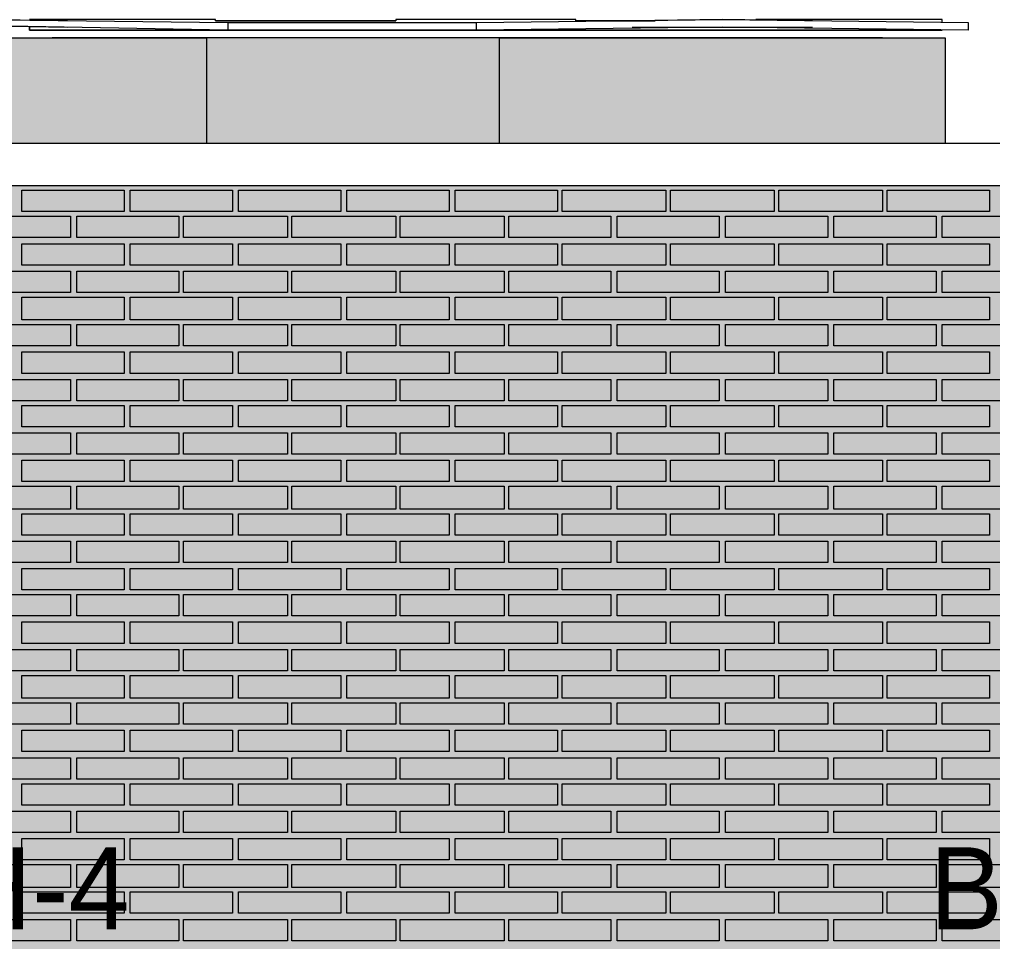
# Model space of a CAD drawing. Header units: millimetres. Extents: x -28928 to 100580, y -22867 to 36490.
# Drawn here: x 20934 to 23631, y 27993 to 30550 of the extents above; entities that cross this region are included whole.
import ezdxf

# ---------------------------------------------------------------- set-up
doc = ezdxf.new("R2010")
doc.units = ezdxf.units.MM
doc.layers.add('PDF _Геометрия', color=7, linetype='Continuous', true_color=0x8f8e8d)
doc.layers.add('PDF _Сплошная заливка', color=7, linetype='Continuous', true_color=0xffffff)
doc.layers.add('PDF _Текст', color=7, linetype='Continuous')

msp = doc.modelspace()

# ---------------------------------------------------------------- hatches: boundary and pattern name
at = {"layer": 'PDF _Сплошная заливка', "true_color": 0xdcd6cf, "transparency": 33554559}
msp.add_hatch(color=254, dxfattribs=at).paths.add_polyline_path([(19133.74774611586, 30089.12061882288), (19133.74774611586, 16343.3513880535), (52641.44005380855, 16343.3513880535), (52641.44005380855, 30089.12061882288)])

# ---------------------------------------------------------------- linework, layer by layer
at = {"layer": 'PDF _Геометрия', "color": 7, "lineweight": 9}
for points in [[(21067.20928457743, 30546.04369574596), (20804.90159226973, 30550.27446497674), (21511.4400538082, 30541.8129265152), (21511.4400538082, 30520.65908036135), (20804.90159226973, 30533.35138805366), (21067.20928457743, 30529.12061882289)], [(22476.0554384236, 30546.04369574596), (22696.0554384236, 30546.04369574596), (22476.0554384236, 30546.04369574596), (22476.0554384236, 30550.27446497674), (21976.82466919281, 30550.27446497674), (21976.82466919281, 30546.04369574596), (21477.59389996204, 30546.04369574596), (21477.59389996204, 30550.27446497674), (20961.44005380819, 30550.27446497674)], [(21477.59389996204, 30546.04369574596), (21976.82466919281, 30546.04369574596)], [(21511.4400538082, 30541.8129265152), (22201.05543842359, 30541.8129265152), (22882.20928457745, 30550.27446497674), (22632.59389996206, 30546.04369574596)], [(22632.59389996206, 30529.12061882289), (22882.20928457745, 30529.12061882289), (22201.05543842359, 30520.65908036135), (22201.05543842359, 30541.8129265152)], [(23131.82466919283, 30546.04369574596), (22882.20928457745, 30550.27446497674), (23563.36313073129, 30541.8129265152), (23563.36313073129, 30520.65908036135), (22882.20928457745, 30529.12061882289), (23131.82466919283, 30529.12061882289)], [(23491.44005380823, 30541.8129265152), (23491.44005380823, 30550.27446497674), (22975.28620765437, 30550.27446497674)], [(20804.90159226973, 30499.50523420751), (21346.4400538082, 30499.50523420751), (21452.20928457743, 30499.50523420751), (21452.20928457743, 30207.58215728443)], [(23326.44005380822, 30499.50523420751), (21024.90159226973, 30499.50523420751)], [(22264.51697688513, 30207.58215728443), (22264.51697688513, 30499.50523420751), (23398.36313073129, 30499.50523420751), (23499.90159226975, 30499.50523420751), (23499.90159226975, 30207.58215728443)], [(82320.28620765505, 30089.12061882288), (82320.28620765505, 30207.58215728443), (82320.28620765505, 30089.12061882288), (-21934.32917696152, 30089.12061882288), (-21934.32917696152, 30207.58215728443), (82320.28620765505, 30207.58215728443)]]:
    msp.add_lwpolyline(points, dxfattribs=at)
msp.add_lwpolyline([(20961.44005380819, 30520.65908036135), (23491.44005380823, 30520.65908036135), (20961.44005380819, 30520.65908036135), (20961.44005380819, 30529.12061882289)], close=True, dxfattribs=at)
at = {"layer": 'PDF _Геометрия', "lineweight": 9}
for points in [[(21223.74774611589, 30076.42831113057), (21223.74774611589, 30017.19754189982), (20940.28620765435, 30017.19754189982), (20940.28620765435, 30076.42831113057)], [(21524.13236150051, 30076.42831113057), (21524.13236150051, 30017.19754189982), (21240.67082303896, 30017.19754189982), (21240.67082303896, 30076.42831113057)], [(21824.51697688512, 30076.42831113057), (21824.51697688512, 30017.19754189982), (21541.05543842358, 30017.19754189982), (21541.05543842358, 30076.42831113057)], [(22124.90159226975, 30076.42831113057), (22124.90159226975, 30017.19754189982), (21841.44005380821, 30017.19754189982), (21841.44005380821, 30076.42831113057)], [(22425.28620765437, 30076.42831113057), (22425.28620765437, 30017.19754189982), (22141.82466919282, 30017.19754189982), (22141.82466919282, 30076.42831113057)], [(22725.67082303897, 30076.42831113057), (22725.67082303897, 30017.19754189982), (22437.97851534668, 30017.19754189982), (22437.97851534668, 30076.42831113057)], [(23026.0554384236, 30076.42831113057), (23026.0554384236, 30017.19754189982), (22738.36313073129, 30017.19754189982), (22738.36313073129, 30076.42831113057)], [(23326.44005380822, 30076.42831113057), (23326.44005380822, 30017.19754189982), (23038.74774611591, 30017.19754189982), (23038.74774611591, 30076.42831113057)], [(23622.59389996207, 30076.42831113057), (23622.59389996207, 30017.19754189982), (23339.13236150053, 30017.19754189982), (23339.13236150053, 30076.42831113057)], [(21075.67082303896, 29945.27446497673), (20931.8246691928, 29945.27446497673), (20792.20928457742, 29945.27446497673), (20792.20928457742, 30004.50523420751), (20931.8246691928, 30004.50523420751), (21075.67082303896, 30004.50523420751)], [(21376.05543842358, 29945.27446497673), (21232.20928457744, 29945.27446497673), (21092.59389996204, 29945.27446497673), (21092.59389996204, 30004.50523420751), (21232.20928457744, 30004.50523420751), (21376.05543842358, 30004.50523420751)], [(21676.44005380821, 29945.27446497673), (21532.59389996204, 29945.27446497673), (21388.74774611589, 29945.27446497673), (21388.74774611589, 30004.50523420751), (21532.59389996204, 30004.50523420751), (21676.44005380821, 30004.50523420751)], [(21976.82466919281, 29945.27446497673), (21832.97851534666, 29945.27446497673), (21689.13236150051, 29945.27446497673), (21689.13236150051, 30004.50523420751), (21832.97851534666, 30004.50523420751), (21976.82466919281, 30004.50523420751)], [(22277.20928457744, 29945.27446497673), (22133.36313073129, 29945.27446497673), (21989.51697688512, 29945.27446497673), (21989.51697688512, 30004.50523420751), (22133.36313073129, 30004.50523420751), (22277.20928457744, 30004.50523420751)], [(22573.36313073128, 29945.27446497673), (22433.7477461159, 29945.27446497673), (22289.90159226975, 29945.27446497673), (22289.90159226975, 30004.50523420751), (22433.7477461159, 30004.50523420751), (22573.36313073128, 30004.50523420751)], [(22873.7477461159, 29945.27446497673), (22734.13236150052, 29945.27446497673), (22590.28620765437, 29945.27446497673), (22590.28620765437, 30004.50523420751), (22734.13236150052, 30004.50523420751), (22873.7477461159, 30004.50523420751)], [(23174.13236150053, 29945.27446497673), (23030.28620765436, 29945.27446497673), (22890.67082303897, 29945.27446497673), (22890.67082303897, 30004.50523420751), (23030.28620765436, 30004.50523420751), (23174.13236150053, 30004.50523420751)], [(23474.51697688514, 29945.27446497673), (23330.67082303899, 29945.27446497673), (23191.05543842361, 29945.27446497673), (23191.05543842361, 30004.50523420751), (23330.67082303899, 30004.50523420751), (23474.51697688514, 30004.50523420751)], [(23774.90159226976, 29945.27446497673), (23631.05543842361, 29945.27446497673), (23491.44005380823, 29945.27446497673), (23491.44005380823, 30004.50523420751), (23631.05543842361, 30004.50523420751), (23774.90159226976, 30004.50523420751)], [(21223.74774611589, 29928.35138805366), (21223.74774611589, 29869.12061882289), (20940.28620765435, 29869.12061882289), (20940.28620765435, 29928.35138805366)], [(21524.13236150051, 29928.35138805366), (21524.13236150051, 29869.12061882289), (21240.67082303896, 29869.12061882289), (21240.67082303896, 29928.35138805366)], [(21824.51697688512, 29928.35138805366), (21824.51697688512, 29869.12061882289), (21541.05543842358, 29869.12061882289), (21541.05543842358, 29928.35138805366)], [(22124.90159226975, 29928.35138805366), (22124.90159226975, 29869.12061882289), (21841.44005380821, 29869.12061882289), (21841.44005380821, 29928.35138805366)], [(22425.28620765437, 29928.35138805366), (22425.28620765437, 29869.12061882289), (22141.82466919282, 29869.12061882289), (22141.82466919282, 29928.35138805366)], [(22725.67082303897, 29928.35138805366), (22725.67082303897, 29869.12061882289), (22437.97851534668, 29869.12061882289), (22437.97851534668, 29928.35138805366)], [(23026.0554384236, 29928.35138805366), (23026.0554384236, 29869.12061882289), (22738.36313073129, 29869.12061882289), (22738.36313073129, 29928.35138805366)], [(23326.44005380822, 29928.35138805366), (23326.44005380822, 29869.12061882289), (23038.74774611591, 29869.12061882289), (23038.74774611591, 29928.35138805366)], [(23622.59389996207, 29928.35138805366), (23622.59389996207, 29869.12061882289), (23339.13236150053, 29869.12061882289), (23339.13236150053, 29928.35138805366)], [(21075.67082303896, 29792.96677266903), (20931.8246691928, 29792.96677266903), (20792.20928457742, 29792.96677266903), (20792.20928457742, 29852.19754189982), (20931.8246691928, 29852.19754189982), (21075.67082303896, 29852.19754189982)], [(21376.05543842358, 29792.96677266903), (21232.20928457744, 29792.96677266903), (21092.59389996204, 29792.96677266903), (21092.59389996204, 29852.19754189982), (21232.20928457744, 29852.19754189982), (21376.05543842358, 29852.19754189982)], [(21676.44005380821, 29792.96677266903), (21532.59389996204, 29792.96677266903), (21388.74774611589, 29792.96677266903), (21388.74774611589, 29852.19754189982), (21532.59389996204, 29852.19754189982), (21676.44005380821, 29852.19754189982)], [(21976.82466919281, 29792.96677266903), (21832.97851534666, 29792.96677266903), (21689.13236150051, 29792.96677266903), (21689.13236150051, 29852.19754189982), (21832.97851534666, 29852.19754189982), (21976.82466919281, 29852.19754189982)], [(22277.20928457744, 29792.96677266903), (22133.36313073129, 29792.96677266903), (21989.51697688512, 29792.96677266903), (21989.51697688512, 29852.19754189982), (22133.36313073129, 29852.19754189982), (22277.20928457744, 29852.19754189982)], [(22573.36313073128, 29792.96677266903), (22433.7477461159, 29792.96677266903), (22289.90159226975, 29792.96677266903), (22289.90159226975, 29852.19754189982), (22433.7477461159, 29852.19754189982), (22573.36313073128, 29852.19754189982)], [(22873.7477461159, 29792.96677266903), (22734.13236150052, 29792.96677266903), (22590.28620765437, 29792.96677266903), (22590.28620765437, 29852.19754189982), (22734.13236150052, 29852.19754189982), (22873.7477461159, 29852.19754189982)], [(23174.13236150053, 29792.96677266903), (23030.28620765436, 29792.96677266903), (22890.67082303897, 29792.96677266903), (22890.67082303897, 29852.19754189982), (23030.28620765436, 29852.19754189982), (23174.13236150053, 29852.19754189982)], [(23474.51697688514, 29792.96677266903), (23330.67082303899, 29792.96677266903), (23191.05543842361, 29792.96677266903), (23191.05543842361, 29852.19754189982), (23330.67082303899, 29852.19754189982), (23474.51697688514, 29852.19754189982)], [(23774.90159226976, 29792.96677266903), (23631.05543842361, 29792.96677266903), (23491.44005380823, 29792.96677266903), (23491.44005380823, 29852.19754189982), (23631.05543842361, 29852.19754189982), (23774.90159226976, 29852.19754189982)], [(21223.74774611589, 29780.27446497673), (21223.74774611589, 29716.81292651519), (20940.28620765435, 29716.81292651519), (20940.28620765435, 29780.27446497673)], [(21524.13236150051, 29780.27446497673), (21524.13236150051, 29716.81292651519), (21240.67082303896, 29716.81292651519), (21240.67082303896, 29780.27446497673)], [(21824.51697688512, 29780.27446497673), (21824.51697688512, 29716.81292651519), (21541.05543842358, 29716.81292651519), (21541.05543842358, 29780.27446497673)], [(22124.90159226975, 29780.27446497673), (22124.90159226975, 29716.81292651519), (21841.44005380821, 29716.81292651519), (21841.44005380821, 29780.27446497673)], [(22425.28620765437, 29780.27446497673), (22425.28620765437, 29716.81292651519), (22141.82466919282, 29716.81292651519), (22141.82466919282, 29780.27446497673)], [(22725.67082303897, 29780.27446497673), (22725.67082303897, 29716.81292651519), (22437.97851534668, 29716.81292651519), (22437.97851534668, 29780.27446497673)], [(23026.0554384236, 29780.27446497673), (23026.0554384236, 29716.81292651519), (22738.36313073129, 29716.81292651519), (22738.36313073129, 29780.27446497673)], [(23326.44005380822, 29780.27446497673), (23326.44005380822, 29716.81292651519), (23038.74774611591, 29716.81292651519), (23038.74774611591, 29780.27446497673)], [(23622.59389996207, 29780.27446497673), (23622.59389996207, 29716.81292651519), (23339.13236150053, 29716.81292651519), (23339.13236150053, 29780.27446497673)], [(21075.67082303896, 29644.88984959211), (20931.8246691928, 29644.88984959211), (20792.20928457742, 29644.88984959211), (20792.20928457742, 29704.12061882289), (20931.8246691928, 29704.12061882289), (21075.67082303896, 29704.12061882289)], [(21376.05543842358, 29644.88984959211), (21232.20928457744, 29644.88984959211), (21092.59389996204, 29644.88984959211), (21092.59389996204, 29704.12061882289), (21232.20928457744, 29704.12061882289), (21376.05543842358, 29704.12061882289)], [(21676.44005380821, 29644.88984959211), (21532.59389996204, 29644.88984959211), (21388.74774611589, 29644.88984959211), (21388.74774611589, 29704.12061882289), (21532.59389996204, 29704.12061882289), (21676.44005380821, 29704.12061882289)], [(21976.82466919281, 29644.88984959211), (21832.97851534666, 29644.88984959211), (21689.13236150051, 29644.88984959211), (21689.13236150051, 29704.12061882289), (21832.97851534666, 29704.12061882289), (21976.82466919281, 29704.12061882289)], [(22277.20928457744, 29644.88984959211), (22133.36313073129, 29644.88984959211), (21989.51697688512, 29644.88984959211), (21989.51697688512, 29704.12061882289), (22133.36313073129, 29704.12061882289), (22277.20928457744, 29704.12061882289)], [(22573.36313073128, 29644.88984959211), (22433.7477461159, 29644.88984959211), (22289.90159226975, 29644.88984959211), (22289.90159226975, 29704.12061882289), (22433.7477461159, 29704.12061882289), (22573.36313073128, 29704.12061882289)], [(22873.7477461159, 29644.88984959211), (22734.13236150052, 29644.88984959211), (22590.28620765437, 29644.88984959211), (22590.28620765437, 29704.12061882289), (22734.13236150052, 29704.12061882289), (22873.7477461159, 29704.12061882289)], [(23174.13236150053, 29644.88984959211), (23030.28620765436, 29644.88984959211), (22890.67082303897, 29644.88984959211), (22890.67082303897, 29704.12061882289), (23030.28620765436, 29704.12061882289), (23174.13236150053, 29704.12061882289)], [(23474.51697688514, 29644.88984959211), (23330.67082303899, 29644.88984959211), (23191.05543842361, 29644.88984959211), (23191.05543842361, 29704.12061882289), (23330.67082303899, 29704.12061882289), (23474.51697688514, 29704.12061882289)], [(23774.90159226976, 29644.88984959211), (23631.05543842361, 29644.88984959211), (23491.44005380823, 29644.88984959211), (23491.44005380823, 29704.12061882289), (23631.05543842361, 29704.12061882289), (23774.90159226976, 29704.12061882289)], [(21223.74774611589, 29627.96677266903), (21223.74774611589, 29568.73600343826), (20940.28620765435, 29568.73600343826), (20940.28620765435, 29627.96677266903)], [(21524.13236150051, 29627.96677266903), (21524.13236150051, 29568.73600343826), (21240.67082303896, 29568.73600343826), (21240.67082303896, 29627.96677266903)], [(21824.51697688512, 29627.96677266903), (21824.51697688512, 29568.73600343826), (21541.05543842358, 29568.73600343826), (21541.05543842358, 29627.96677266903)], [(22124.90159226975, 29627.96677266903), (22124.90159226975, 29568.73600343826), (21841.44005380821, 29568.73600343826), (21841.44005380821, 29627.96677266903)], [(22425.28620765437, 29627.96677266903), (22425.28620765437, 29568.73600343826), (22141.82466919282, 29568.73600343826), (22141.82466919282, 29627.96677266903)], [(22725.67082303897, 29627.96677266903), (22725.67082303897, 29568.73600343826), (22437.97851534668, 29568.73600343826), (22437.97851534668, 29627.96677266903)], [(23026.0554384236, 29627.96677266903), (23026.0554384236, 29568.73600343826), (22738.36313073129, 29568.73600343826), (22738.36313073129, 29627.96677266903)], [(23326.44005380822, 29627.96677266903), (23326.44005380822, 29568.73600343826), (23038.74774611591, 29568.73600343826), (23038.74774611591, 29627.96677266903)], [(23622.59389996207, 29627.96677266903), (23622.59389996207, 29568.73600343826), (23339.13236150053, 29568.73600343826), (23339.13236150053, 29627.96677266903)], [(21075.67082303896, 29492.58215728441), (20931.8246691928, 29492.58215728441), (20792.20928457742, 29492.58215728441), (20792.20928457742, 29551.81292651519), (20931.8246691928, 29551.81292651519), (21075.67082303896, 29551.81292651519)], [(21376.05543842358, 29492.58215728441), (21232.20928457744, 29492.58215728441), (21092.59389996204, 29492.58215728441), (21092.59389996204, 29551.81292651519), (21232.20928457744, 29551.81292651519), (21376.05543842358, 29551.81292651519)], [(21676.44005380821, 29492.58215728441), (21532.59389996204, 29492.58215728441), (21388.74774611589, 29492.58215728441), (21388.74774611589, 29551.81292651519), (21532.59389996204, 29551.81292651519), (21676.44005380821, 29551.81292651519)], [(21976.82466919281, 29492.58215728441), (21832.97851534666, 29492.58215728441), (21689.13236150051, 29492.58215728441), (21689.13236150051, 29551.81292651519), (21832.97851534666, 29551.81292651519), (21976.82466919281, 29551.81292651519)], [(22277.20928457744, 29492.58215728441), (22133.36313073129, 29492.58215728441), (21989.51697688512, 29492.58215728441), (21989.51697688512, 29551.81292651519), (22133.36313073129, 29551.81292651519), (22277.20928457744, 29551.81292651519)], [(22573.36313073128, 29492.58215728441), (22433.7477461159, 29492.58215728441), (22289.90159226975, 29492.58215728441), (22289.90159226975, 29551.81292651519), (22433.7477461159, 29551.81292651519), (22573.36313073128, 29551.81292651519)], [(22873.7477461159, 29492.58215728441), (22734.13236150052, 29492.58215728441), (22590.28620765437, 29492.58215728441), (22590.28620765437, 29551.81292651519), (22734.13236150052, 29551.81292651519), (22873.7477461159, 29551.81292651519)], [(23174.13236150053, 29492.58215728441), (23030.28620765436, 29492.58215728441), (22890.67082303897, 29492.58215728441), (22890.67082303897, 29551.81292651519), (23030.28620765436, 29551.81292651519), (23174.13236150053, 29551.81292651519)], [(23474.51697688514, 29492.58215728441), (23330.67082303899, 29492.58215728441), (23191.05543842361, 29492.58215728441), (23191.05543842361, 29551.81292651519), (23330.67082303899, 29551.81292651519), (23474.51697688514, 29551.81292651519)], [(23774.90159226976, 29492.58215728441), (23631.05543842361, 29492.58215728441), (23491.44005380823, 29492.58215728441), (23491.44005380823, 29551.81292651519), (23631.05543842361, 29551.81292651519), (23774.90159226976, 29551.81292651519)], [(21223.74774611589, 29479.88984959211), (21223.74774611589, 29420.65908036135), (20940.28620765435, 29420.65908036135), (20940.28620765435, 29479.88984959211)], [(21524.13236150051, 29479.88984959211), (21524.13236150051, 29420.65908036135), (21240.67082303896, 29420.65908036135), (21240.67082303896, 29479.88984959211)], [(21824.51697688512, 29479.88984959211), (21824.51697688512, 29420.65908036135), (21541.05543842358, 29420.65908036135), (21541.05543842358, 29479.88984959211)], [(22124.90159226975, 29479.88984959211), (22124.90159226975, 29420.65908036135), (21841.44005380821, 29420.65908036135), (21841.44005380821, 29479.88984959211)], [(22425.28620765437, 29479.88984959211), (22425.28620765437, 29420.65908036135), (22141.82466919282, 29420.65908036135), (22141.82466919282, 29479.88984959211)], [(22725.67082303897, 29479.88984959211), (22725.67082303897, 29420.65908036135), (22437.97851534668, 29420.65908036135), (22437.97851534668, 29479.88984959211)], [(23026.0554384236, 29479.88984959211), (23026.0554384236, 29420.65908036135), (22738.36313073129, 29420.65908036135), (22738.36313073129, 29479.88984959211)], [(23326.44005380822, 29479.88984959211), (23326.44005380822, 29420.65908036135), (23038.74774611591, 29420.65908036135), (23038.74774611591, 29479.88984959211)], [(23622.59389996207, 29479.88984959211), (23622.59389996207, 29420.65908036135), (23339.13236150053, 29420.65908036135), (23339.13236150053, 29479.88984959211)], [(21075.67082303896, 29344.5052342075), (20931.8246691928, 29344.5052342075), (20792.20928457742, 29344.5052342075), (20792.20928457742, 29403.73600343826), (20931.8246691928, 29403.73600343826), (21075.67082303896, 29403.73600343826)], [(21376.05543842358, 29344.5052342075), (21232.20928457744, 29344.5052342075), (21092.59389996204, 29344.5052342075), (21092.59389996204, 29403.73600343826), (21232.20928457744, 29403.73600343826), (21376.05543842358, 29403.73600343826)], [(21676.44005380821, 29344.5052342075), (21532.59389996204, 29344.5052342075), (21388.74774611589, 29344.5052342075), (21388.74774611589, 29403.73600343826), (21532.59389996204, 29403.73600343826), (21676.44005380821, 29403.73600343826)], [(21976.82466919281, 29344.5052342075), (21832.97851534666, 29344.5052342075), (21689.13236150051, 29344.5052342075), (21689.13236150051, 29403.73600343826), (21832.97851534666, 29403.73600343826), (21976.82466919281, 29403.73600343826)], [(22277.20928457744, 29344.5052342075), (22133.36313073129, 29344.5052342075), (21989.51697688512, 29344.5052342075), (21989.51697688512, 29403.73600343826), (22133.36313073129, 29403.73600343826), (22277.20928457744, 29403.73600343826)], [(22573.36313073128, 29344.5052342075), (22433.7477461159, 29344.5052342075), (22289.90159226975, 29344.5052342075), (22289.90159226975, 29403.73600343826), (22433.7477461159, 29403.73600343826), (22573.36313073128, 29403.73600343826)], [(22873.7477461159, 29344.5052342075), (22734.13236150052, 29344.5052342075), (22590.28620765437, 29344.5052342075), (22590.28620765437, 29403.73600343826), (22734.13236150052, 29403.73600343826), (22873.7477461159, 29403.73600343826)], [(23174.13236150053, 29344.5052342075), (23030.28620765436, 29344.5052342075), (22890.67082303897, 29344.5052342075), (22890.67082303897, 29403.73600343826), (23030.28620765436, 29403.73600343826), (23174.13236150053, 29403.73600343826)], [(23474.51697688514, 29344.5052342075), (23330.67082303899, 29344.5052342075), (23191.05543842361, 29344.5052342075), (23191.05543842361, 29403.73600343826), (23330.67082303899, 29403.73600343826), (23474.51697688514, 29403.73600343826)], [(23774.90159226976, 29344.5052342075), (23631.05543842361, 29344.5052342075), (23491.44005380823, 29344.5052342075), (23491.44005380823, 29403.73600343826), (23631.05543842361, 29403.73600343826), (23774.90159226976, 29403.73600343826)], [(21223.74774611589, 29327.58215728441), (21223.74774611589, 29268.35138805365), (20940.28620765435, 29268.35138805365), (20940.28620765435, 29327.58215728441)], [(21524.13236150051, 29327.58215728441), (21524.13236150051, 29268.35138805365), (21240.67082303896, 29268.35138805365), (21240.67082303896, 29327.58215728441)], [(21824.51697688512, 29327.58215728441), (21824.51697688512, 29268.35138805365), (21541.05543842358, 29268.35138805365), (21541.05543842358, 29327.58215728441)], [(22124.90159226975, 29327.58215728441), (22124.90159226975, 29268.35138805365), (21841.44005380821, 29268.35138805365), (21841.44005380821, 29327.58215728441)], [(22425.28620765437, 29327.58215728441), (22425.28620765437, 29268.35138805365), (22141.82466919282, 29268.35138805365), (22141.82466919282, 29327.58215728441)], [(22725.67082303897, 29327.58215728441), (22725.67082303897, 29268.35138805365), (22437.97851534668, 29268.35138805365), (22437.97851534668, 29327.58215728441)], [(23026.0554384236, 29327.58215728441), (23026.0554384236, 29268.35138805365), (22738.36313073129, 29268.35138805365), (22738.36313073129, 29327.58215728441)], [(23326.44005380822, 29327.58215728441), (23326.44005380822, 29268.35138805365), (23038.74774611591, 29268.35138805365), (23038.74774611591, 29327.58215728441)], [(23622.59389996207, 29327.58215728441), (23622.59389996207, 29268.35138805365), (23339.13236150053, 29268.35138805365), (23339.13236150053, 29327.58215728441)], [(21075.67082303896, 29192.19754189981), (20931.8246691928, 29192.19754189981), (20792.20928457742, 29192.19754189981), (20792.20928457742, 29255.65908036135), (20931.8246691928, 29255.65908036135), (21075.67082303896, 29255.65908036135)], [(21376.05543842358, 29192.19754189981), (21232.20928457744, 29192.19754189981), (21092.59389996204, 29192.19754189981), (21092.59389996204, 29255.65908036135), (21232.20928457744, 29255.65908036135), (21376.05543842358, 29255.65908036135)], [(21676.44005380821, 29192.19754189981), (21532.59389996204, 29192.19754189981), (21388.74774611589, 29192.19754189981), (21388.74774611589, 29255.65908036135), (21532.59389996204, 29255.65908036135), (21676.44005380821, 29255.65908036135)], [(21976.82466919281, 29192.19754189981), (21832.97851534666, 29192.19754189981), (21689.13236150051, 29192.19754189981), (21689.13236150051, 29255.65908036135), (21832.97851534666, 29255.65908036135), (21976.82466919281, 29255.65908036135)], [(22277.20928457744, 29192.19754189981), (22133.36313073129, 29192.19754189981), (21989.51697688512, 29192.19754189981), (21989.51697688512, 29255.65908036135), (22133.36313073129, 29255.65908036135), (22277.20928457744, 29255.65908036135)], [(22573.36313073128, 29192.19754189981), (22433.7477461159, 29192.19754189981), (22289.90159226975, 29192.19754189981), (22289.90159226975, 29255.65908036135), (22433.7477461159, 29255.65908036135), (22573.36313073128, 29255.65908036135)], [(22873.7477461159, 29192.19754189981), (22734.13236150052, 29192.19754189981), (22590.28620765437, 29192.19754189981), (22590.28620765437, 29255.65908036135), (22734.13236150052, 29255.65908036135), (22873.7477461159, 29255.65908036135)], [(23174.13236150053, 29192.19754189981), (23030.28620765436, 29192.19754189981), (22890.67082303897, 29192.19754189981), (22890.67082303897, 29255.65908036135), (23030.28620765436, 29255.65908036135), (23174.13236150053, 29255.65908036135)], [(23474.51697688514, 29192.19754189981), (23330.67082303899, 29192.19754189981), (23191.05543842361, 29192.19754189981), (23191.05543842361, 29255.65908036135), (23330.67082303899, 29255.65908036135), (23474.51697688514, 29255.65908036135)], [(23774.90159226976, 29192.19754189981), (23631.05543842361, 29192.19754189981), (23491.44005380823, 29192.19754189981), (23491.44005380823, 29255.65908036135), (23631.05543842361, 29255.65908036135), (23774.90159226976, 29255.65908036135)], [(21223.74774611589, 29179.5052342075), (21223.74774611589, 29120.27446497672), (20940.28620765435, 29120.27446497672), (20940.28620765435, 29179.5052342075)], [(21524.13236150051, 29179.5052342075), (21524.13236150051, 29120.27446497672), (21240.67082303896, 29120.27446497672), (21240.67082303896, 29179.5052342075)], [(21824.51697688512, 29179.5052342075), (21824.51697688512, 29120.27446497672), (21541.05543842358, 29120.27446497672), (21541.05543842358, 29179.5052342075)], [(22124.90159226975, 29179.5052342075), (22124.90159226975, 29120.27446497672), (21841.44005380821, 29120.27446497672), (21841.44005380821, 29179.5052342075)], [(22425.28620765437, 29179.5052342075), (22425.28620765437, 29120.27446497672), (22141.82466919282, 29120.27446497672), (22141.82466919282, 29179.5052342075)], [(22725.67082303897, 29179.5052342075), (22725.67082303897, 29120.27446497672), (22437.97851534668, 29120.27446497672), (22437.97851534668, 29179.5052342075)], [(23026.0554384236, 29179.5052342075), (23026.0554384236, 29120.27446497672), (22738.36313073129, 29120.27446497672), (22738.36313073129, 29179.5052342075)], [(23326.44005380822, 29179.5052342075), (23326.44005380822, 29120.27446497672), (23038.74774611591, 29120.27446497672), (23038.74774611591, 29179.5052342075)], [(23622.59389996207, 29179.5052342075), (23622.59389996207, 29120.27446497672), (23339.13236150053, 29120.27446497672), (23339.13236150053, 29179.5052342075)], [(21075.67082303896, 29044.12061882288), (20931.8246691928, 29044.12061882288), (20792.20928457742, 29044.12061882288), (20792.20928457742, 29103.35138805365), (20931.8246691928, 29103.35138805365), (21075.67082303896, 29103.35138805365)], [(21376.05543842358, 29044.12061882288), (21232.20928457744, 29044.12061882288), (21092.59389996204, 29044.12061882288), (21092.59389996204, 29103.35138805365), (21232.20928457744, 29103.35138805365), (21376.05543842358, 29103.35138805365)], [(21676.44005380821, 29044.12061882288), (21532.59389996204, 29044.12061882288), (21388.74774611589, 29044.12061882288), (21388.74774611589, 29103.35138805365), (21532.59389996204, 29103.35138805365), (21676.44005380821, 29103.35138805365)], [(21976.82466919281, 29044.12061882288), (21832.97851534666, 29044.12061882288), (21689.13236150051, 29044.12061882288), (21689.13236150051, 29103.35138805365), (21832.97851534666, 29103.35138805365), (21976.82466919281, 29103.35138805365)], [(22277.20928457744, 29044.12061882288), (22133.36313073129, 29044.12061882288), (21989.51697688512, 29044.12061882288), (21989.51697688512, 29103.35138805365), (22133.36313073129, 29103.35138805365), (22277.20928457744, 29103.35138805365)], [(22573.36313073128, 29044.12061882288), (22433.7477461159, 29044.12061882288), (22289.90159226975, 29044.12061882288), (22289.90159226975, 29103.35138805365), (22433.7477461159, 29103.35138805365), (22573.36313073128, 29103.35138805365)], [(22873.7477461159, 29044.12061882288), (22734.13236150052, 29044.12061882288), (22590.28620765437, 29044.12061882288), (22590.28620765437, 29103.35138805365), (22734.13236150052, 29103.35138805365), (22873.7477461159, 29103.35138805365)], [(23174.13236150053, 29044.12061882288), (23030.28620765436, 29044.12061882288), (22890.67082303897, 29044.12061882288), (22890.67082303897, 29103.35138805365), (23030.28620765436, 29103.35138805365), (23174.13236150053, 29103.35138805365)], [(23474.51697688514, 29044.12061882288), (23330.67082303899, 29044.12061882288), (23191.05543842361, 29044.12061882288), (23191.05543842361, 29103.35138805365), (23330.67082303899, 29103.35138805365), (23474.51697688514, 29103.35138805365)], [(23774.90159226976, 29044.12061882288), (23631.05543842361, 29044.12061882288), (23491.44005380823, 29044.12061882288), (23491.44005380823, 29103.35138805365), (23631.05543842361, 29103.35138805365), (23774.90159226976, 29103.35138805365)], [(21223.74774611589, 29027.19754189981), (21223.74774611589, 28967.96677266903), (20940.28620765435, 28967.96677266903), (20940.28620765435, 29027.19754189981)], [(21524.13236150051, 29027.19754189981), (21524.13236150051, 28967.96677266903), (21240.67082303896, 28967.96677266903), (21240.67082303896, 29027.19754189981)], [(21824.51697688512, 29027.19754189981), (21824.51697688512, 28967.96677266903), (21541.05543842358, 28967.96677266903), (21541.05543842358, 29027.19754189981)], [(22124.90159226975, 29027.19754189981), (22124.90159226975, 28967.96677266903), (21841.44005380821, 28967.96677266903), (21841.44005380821, 29027.19754189981)], [(22425.28620765437, 29027.19754189981), (22425.28620765437, 28967.96677266903), (22141.82466919282, 28967.96677266903), (22141.82466919282, 29027.19754189981)], [(22725.67082303897, 29027.19754189981), (22725.67082303897, 28967.96677266903), (22437.97851534668, 28967.96677266903), (22437.97851534668, 29027.19754189981)], [(23026.0554384236, 29027.19754189981), (23026.0554384236, 28967.96677266903), (22738.36313073129, 28967.96677266903), (22738.36313073129, 29027.19754189981)], [(23326.44005380822, 29027.19754189981), (23326.44005380822, 28967.96677266903), (23038.74774611591, 28967.96677266903), (23038.74774611591, 29027.19754189981)], [(23622.59389996207, 29027.19754189981), (23622.59389996207, 28967.96677266903), (23339.13236150053, 28967.96677266903), (23339.13236150053, 29027.19754189981)], [(21075.67082303896, 28896.04369574594), (20931.8246691928, 28896.04369574594), (20792.20928457742, 28896.04369574594), (20792.20928457742, 28955.27446497672), (20931.8246691928, 28955.27446497672), (21075.67082303896, 28955.27446497672)], [(21376.05543842358, 28896.04369574594), (21232.20928457744, 28896.04369574594), (21092.59389996204, 28896.04369574594), (21092.59389996204, 28955.27446497672), (21232.20928457744, 28955.27446497672), (21376.05543842358, 28955.27446497672)], [(21676.44005380821, 28896.04369574594), (21532.59389996204, 28896.04369574594), (21388.74774611589, 28896.04369574594), (21388.74774611589, 28955.27446497672), (21532.59389996204, 28955.27446497672), (21676.44005380821, 28955.27446497672)], [(21976.82466919281, 28896.04369574594), (21832.97851534666, 28896.04369574594), (21689.13236150051, 28896.04369574594), (21689.13236150051, 28955.27446497672), (21832.97851534666, 28955.27446497672), (21976.82466919281, 28955.27446497672)], [(22277.20928457744, 28896.04369574594), (22133.36313073129, 28896.04369574594), (21989.51697688512, 28896.04369574594), (21989.51697688512, 28955.27446497672), (22133.36313073129, 28955.27446497672), (22277.20928457744, 28955.27446497672)], [(22573.36313073128, 28896.04369574594), (22433.7477461159, 28896.04369574594), (22289.90159226975, 28896.04369574594), (22289.90159226975, 28955.27446497672), (22433.7477461159, 28955.27446497672), (22573.36313073128, 28955.27446497672)], [(22873.7477461159, 28896.04369574594), (22734.13236150052, 28896.04369574594), (22590.28620765437, 28896.04369574594), (22590.28620765437, 28955.27446497672), (22734.13236150052, 28955.27446497672), (22873.7477461159, 28955.27446497672)], [(23174.13236150053, 28896.04369574594), (23030.28620765436, 28896.04369574594), (22890.67082303897, 28896.04369574594), (22890.67082303897, 28955.27446497672), (23030.28620765436, 28955.27446497672), (23174.13236150053, 28955.27446497672)], [(23474.51697688514, 28896.04369574594), (23330.67082303899, 28896.04369574594), (23191.05543842361, 28896.04369574594), (23191.05543842361, 28955.27446497672), (23330.67082303899, 28955.27446497672), (23474.51697688514, 28955.27446497672)], [(23774.90159226976, 28896.04369574594), (23631.05543842361, 28896.04369574594), (23491.44005380823, 28896.04369574594), (23491.44005380823, 28955.27446497672), (23631.05543842361, 28955.27446497672), (23774.90159226976, 28955.27446497672)], [(21223.74774611589, 28879.12061882287), (21223.74774611589, 28819.8898495921), (20940.28620765435, 28819.8898495921), (20940.28620765435, 28879.12061882287)], [(21524.13236150051, 28879.12061882287), (21524.13236150051, 28819.8898495921), (21240.67082303896, 28819.8898495921), (21240.67082303896, 28879.12061882287)], [(21824.51697688512, 28879.12061882287), (21824.51697688512, 28819.8898495921), (21541.05543842358, 28819.8898495921), (21541.05543842358, 28879.12061882287)], [(22124.90159226975, 28879.12061882287), (22124.90159226975, 28819.8898495921), (21841.44005380821, 28819.8898495921), (21841.44005380821, 28879.12061882287)], [(22425.28620765437, 28879.12061882287), (22425.28620765437, 28819.8898495921), (22141.82466919282, 28819.8898495921), (22141.82466919282, 28879.12061882287)], [(22725.67082303897, 28879.12061882287), (22725.67082303897, 28819.8898495921), (22437.97851534668, 28819.8898495921), (22437.97851534668, 28879.12061882287)], [(23026.0554384236, 28879.12061882287), (23026.0554384236, 28819.8898495921), (22738.36313073129, 28819.8898495921), (22738.36313073129, 28879.12061882287)], [(23326.44005380822, 28879.12061882287), (23326.44005380822, 28819.8898495921), (23038.74774611591, 28819.8898495921), (23038.74774611591, 28879.12061882287)], [(23622.59389996207, 28879.12061882287), (23622.59389996207, 28819.8898495921), (23339.13236150053, 28819.8898495921), (23339.13236150053, 28879.12061882287)], [(21075.67082303896, 28743.73600343825), (20931.8246691928, 28743.73600343825), (20792.20928457742, 28743.73600343825), (20792.20928457742, 28802.96677266903), (20931.8246691928, 28802.96677266903), (21075.67082303896, 28802.96677266903)], [(21376.05543842358, 28743.73600343825), (21232.20928457744, 28743.73600343825), (21092.59389996204, 28743.73600343825), (21092.59389996204, 28802.96677266903), (21232.20928457744, 28802.96677266903), (21376.05543842358, 28802.96677266903)], [(21676.44005380821, 28743.73600343825), (21532.59389996204, 28743.73600343825), (21388.74774611589, 28743.73600343825), (21388.74774611589, 28802.96677266903), (21532.59389996204, 28802.96677266903), (21676.44005380821, 28802.96677266903)], [(21976.82466919281, 28743.73600343825), (21832.97851534666, 28743.73600343825), (21689.13236150051, 28743.73600343825), (21689.13236150051, 28802.96677266903), (21832.97851534666, 28802.96677266903), (21976.82466919281, 28802.96677266903)], [(22277.20928457744, 28743.73600343825), (22133.36313073129, 28743.73600343825), (21989.51697688512, 28743.73600343825), (21989.51697688512, 28802.96677266903), (22133.36313073129, 28802.96677266903), (22277.20928457744, 28802.96677266903)], [(22573.36313073128, 28743.73600343825), (22433.7477461159, 28743.73600343825), (22289.90159226975, 28743.73600343825), (22289.90159226975, 28802.96677266903), (22433.7477461159, 28802.96677266903), (22573.36313073128, 28802.96677266903)], [(22873.7477461159, 28743.73600343825), (22734.13236150052, 28743.73600343825), (22590.28620765437, 28743.73600343825), (22590.28620765437, 28802.96677266903), (22734.13236150052, 28802.96677266903), (22873.7477461159, 28802.96677266903)], [(23174.13236150053, 28743.73600343825), (23030.28620765436, 28743.73600343825), (22890.67082303897, 28743.73600343825), (22890.67082303897, 28802.96677266903), (23030.28620765436, 28802.96677266903), (23174.13236150053, 28802.96677266903)], [(23474.51697688514, 28743.73600343825), (23330.67082303899, 28743.73600343825), (23191.05543842361, 28743.73600343825), (23191.05543842361, 28802.96677266903), (23330.67082303899, 28802.96677266903), (23474.51697688514, 28802.96677266903)], [(23774.90159226976, 28743.73600343825), (23631.05543842361, 28743.73600343825), (23491.44005380823, 28743.73600343825), (23491.44005380823, 28802.96677266903), (23631.05543842361, 28802.96677266903), (23774.90159226976, 28802.96677266903)], [(21223.74774611589, 28731.04369574594), (21223.74774611589, 28667.5821572844), (20940.28620765435, 28667.5821572844), (20940.28620765435, 28731.04369574594)], [(21524.13236150051, 28731.04369574594), (21524.13236150051, 28667.5821572844), (21240.67082303896, 28667.5821572844), (21240.67082303896, 28731.04369574594)], [(21824.51697688512, 28731.04369574594), (21824.51697688512, 28667.5821572844), (21541.05543842358, 28667.5821572844), (21541.05543842358, 28731.04369574594)], [(22124.90159226975, 28731.04369574594), (22124.90159226975, 28667.5821572844), (21841.44005380821, 28667.5821572844), (21841.44005380821, 28731.04369574594)], [(22425.28620765437, 28731.04369574594), (22425.28620765437, 28667.5821572844), (22141.82466919282, 28667.5821572844), (22141.82466919282, 28731.04369574594)], [(22725.67082303897, 28731.04369574594), (22725.67082303897, 28667.5821572844), (22437.97851534668, 28667.5821572844), (22437.97851534668, 28731.04369574594)], [(23026.0554384236, 28731.04369574594), (23026.0554384236, 28667.5821572844), (22738.36313073129, 28667.5821572844), (22738.36313073129, 28731.04369574594)], [(23326.44005380822, 28731.04369574594), (23326.44005380822, 28667.5821572844), (23038.74774611591, 28667.5821572844), (23038.74774611591, 28731.04369574594)], [(23622.59389996207, 28731.04369574594), (23622.59389996207, 28667.5821572844), (23339.13236150053, 28667.5821572844), (23339.13236150053, 28731.04369574594)], [(21075.67082303896, 28595.65908036134), (20931.8246691928, 28595.65908036134), (20792.20928457742, 28595.65908036134), (20792.20928457742, 28654.8898495921), (20931.8246691928, 28654.8898495921), (21075.67082303896, 28654.8898495921)], [(21376.05543842358, 28595.65908036134), (21232.20928457744, 28595.65908036134), (21092.59389996204, 28595.65908036134), (21092.59389996204, 28654.8898495921), (21232.20928457744, 28654.8898495921), (21376.05543842358, 28654.8898495921)], [(21676.44005380821, 28595.65908036134), (21532.59389996204, 28595.65908036134), (21388.74774611589, 28595.65908036134), (21388.74774611589, 28654.8898495921), (21532.59389996204, 28654.8898495921), (21676.44005380821, 28654.8898495921)], [(21976.82466919281, 28595.65908036134), (21832.97851534666, 28595.65908036134), (21689.13236150051, 28595.65908036134), (21689.13236150051, 28654.8898495921), (21832.97851534666, 28654.8898495921), (21976.82466919281, 28654.8898495921)], [(22277.20928457744, 28595.65908036134), (22133.36313073129, 28595.65908036134), (21989.51697688512, 28595.65908036134), (21989.51697688512, 28654.8898495921), (22133.36313073129, 28654.8898495921), (22277.20928457744, 28654.8898495921)], [(22573.36313073128, 28595.65908036134), (22433.7477461159, 28595.65908036134), (22289.90159226975, 28595.65908036134), (22289.90159226975, 28654.8898495921), (22433.7477461159, 28654.8898495921), (22573.36313073128, 28654.8898495921)], [(22873.7477461159, 28595.65908036134), (22734.13236150052, 28595.65908036134), (22590.28620765437, 28595.65908036134), (22590.28620765437, 28654.8898495921), (22734.13236150052, 28654.8898495921), (22873.7477461159, 28654.8898495921)], [(23174.13236150053, 28595.65908036134), (23030.28620765436, 28595.65908036134), (22890.67082303897, 28595.65908036134), (22890.67082303897, 28654.8898495921), (23030.28620765436, 28654.8898495921), (23174.13236150053, 28654.8898495921)], [(23474.51697688514, 28595.65908036134), (23330.67082303899, 28595.65908036134), (23191.05543842361, 28595.65908036134), (23191.05543842361, 28654.8898495921), (23330.67082303899, 28654.8898495921), (23474.51697688514, 28654.8898495921)], [(23774.90159226976, 28595.65908036134), (23631.05543842361, 28595.65908036134), (23491.44005380823, 28595.65908036134), (23491.44005380823, 28654.8898495921), (23631.05543842361, 28654.8898495921), (23774.90159226976, 28654.8898495921)], [(21223.74774611589, 28578.73600343825), (21223.74774611589, 28519.50523420749), (20940.28620765435, 28519.50523420749), (20940.28620765435, 28578.73600343825)], [(21524.13236150051, 28578.73600343825), (21524.13236150051, 28519.50523420749), (21240.67082303896, 28519.50523420749), (21240.67082303896, 28578.73600343825)], [(21824.51697688512, 28578.73600343825), (21824.51697688512, 28519.50523420749), (21541.05543842358, 28519.50523420749), (21541.05543842358, 28578.73600343825)], [(22124.90159226975, 28578.73600343825), (22124.90159226975, 28519.50523420749), (21841.44005380821, 28519.50523420749), (21841.44005380821, 28578.73600343825)], [(22425.28620765437, 28578.73600343825), (22425.28620765437, 28519.50523420749), (22141.82466919282, 28519.50523420749), (22141.82466919282, 28578.73600343825)], [(22725.67082303897, 28578.73600343825), (22725.67082303897, 28519.50523420749), (22437.97851534668, 28519.50523420749), (22437.97851534668, 28578.73600343825)], [(23026.0554384236, 28578.73600343825), (23026.0554384236, 28519.50523420749), (22738.36313073129, 28519.50523420749), (22738.36313073129, 28578.73600343825)], [(23326.44005380822, 28578.73600343825), (23326.44005380822, 28519.50523420749), (23038.74774611591, 28519.50523420749), (23038.74774611591, 28578.73600343825)], [(23622.59389996207, 28578.73600343825), (23622.59389996207, 28519.50523420749), (23339.13236150053, 28519.50523420749), (23339.13236150053, 28578.73600343825)], [(21075.67082303896, 28443.35138805364), (20931.8246691928, 28443.35138805364), (20792.20928457742, 28443.35138805364), (20792.20928457742, 28502.5821572844), (20931.8246691928, 28502.5821572844), (21075.67082303896, 28502.5821572844)], [(21376.05543842358, 28443.35138805364), (21232.20928457744, 28443.35138805364), (21092.59389996204, 28443.35138805364), (21092.59389996204, 28502.5821572844), (21232.20928457744, 28502.5821572844), (21376.05543842358, 28502.5821572844)], [(21676.44005380821, 28443.35138805364), (21532.59389996204, 28443.35138805364), (21388.74774611589, 28443.35138805364), (21388.74774611589, 28502.5821572844), (21532.59389996204, 28502.5821572844), (21676.44005380821, 28502.5821572844)], [(21976.82466919281, 28443.35138805364), (21832.97851534666, 28443.35138805364), (21689.13236150051, 28443.35138805364), (21689.13236150051, 28502.5821572844), (21832.97851534666, 28502.5821572844), (21976.82466919281, 28502.5821572844)], [(22277.20928457744, 28443.35138805364), (22133.36313073129, 28443.35138805364), (21989.51697688512, 28443.35138805364), (21989.51697688512, 28502.5821572844), (22133.36313073129, 28502.5821572844), (22277.20928457744, 28502.5821572844)], [(22573.36313073128, 28443.35138805364), (22433.7477461159, 28443.35138805364), (22289.90159226975, 28443.35138805364), (22289.90159226975, 28502.5821572844), (22433.7477461159, 28502.5821572844), (22573.36313073128, 28502.5821572844)], [(22873.7477461159, 28443.35138805364), (22734.13236150052, 28443.35138805364), (22590.28620765437, 28443.35138805364), (22590.28620765437, 28502.5821572844), (22734.13236150052, 28502.5821572844), (22873.7477461159, 28502.5821572844)], [(23174.13236150053, 28443.35138805364), (23030.28620765436, 28443.35138805364), (22890.67082303897, 28443.35138805364), (22890.67082303897, 28502.5821572844), (23030.28620765436, 28502.5821572844), (23174.13236150053, 28502.5821572844)], [(23474.51697688514, 28443.35138805364), (23330.67082303899, 28443.35138805364), (23191.05543842361, 28443.35138805364), (23191.05543842361, 28502.5821572844), (23330.67082303899, 28502.5821572844), (23474.51697688514, 28502.5821572844)], [(23774.90159226976, 28443.35138805364), (23631.05543842361, 28443.35138805364), (23491.44005380823, 28443.35138805364), (23491.44005380823, 28502.5821572844), (23631.05543842361, 28502.5821572844), (23774.90159226976, 28502.5821572844)], [(21223.74774611589, 28430.65908036134), (21223.74774611589, 28371.42831113056), (20940.28620765435, 28371.42831113056), (20940.28620765435, 28430.65908036134)], [(21524.13236150051, 28430.65908036134), (21524.13236150051, 28371.42831113056), (21240.67082303896, 28371.42831113056), (21240.67082303896, 28430.65908036134)], [(21824.51697688512, 28430.65908036134), (21824.51697688512, 28371.42831113056), (21541.05543842358, 28371.42831113056), (21541.05543842358, 28430.65908036134)], [(22124.90159226975, 28430.65908036134), (22124.90159226975, 28371.42831113056), (21841.44005380821, 28371.42831113056), (21841.44005380821, 28430.65908036134)], [(22425.28620765437, 28430.65908036134), (22425.28620765437, 28371.42831113056), (22141.82466919282, 28371.42831113056), (22141.82466919282, 28430.65908036134)], [(22725.67082303897, 28430.65908036134), (22725.67082303897, 28371.42831113056), (22437.97851534668, 28371.42831113056), (22437.97851534668, 28430.65908036134)], [(23026.0554384236, 28430.65908036134), (23026.0554384236, 28371.42831113056), (22738.36313073129, 28371.42831113056), (22738.36313073129, 28430.65908036134)], [(23326.44005380822, 28430.65908036134), (23326.44005380822, 28371.42831113056), (23038.74774611591, 28371.42831113056), (23038.74774611591, 28430.65908036134)], [(23622.59389996207, 28430.65908036134), (23622.59389996207, 28371.42831113056), (23339.13236150053, 28371.42831113056), (23339.13236150053, 28430.65908036134)], [(21075.67082303896, 28295.27446497672), (20931.8246691928, 28295.27446497672), (20792.20928457742, 28295.27446497672), (20792.20928457742, 28354.50523420749), (20931.8246691928, 28354.50523420749), (21075.67082303896, 28354.50523420749)], [(21376.05543842358, 28295.27446497672), (21232.20928457744, 28295.27446497672), (21092.59389996204, 28295.27446497672), (21092.59389996204, 28354.50523420749), (21232.20928457744, 28354.50523420749), (21376.05543842358, 28354.50523420749)], [(21676.44005380821, 28295.27446497672), (21532.59389996204, 28295.27446497672), (21388.74774611589, 28295.27446497672), (21388.74774611589, 28354.50523420749), (21532.59389996204, 28354.50523420749), (21676.44005380821, 28354.50523420749)], [(21976.82466919281, 28295.27446497672), (21832.97851534666, 28295.27446497672), (21689.13236150051, 28295.27446497672), (21689.13236150051, 28354.50523420749), (21832.97851534666, 28354.50523420749), (21976.82466919281, 28354.50523420749)], [(22277.20928457744, 28295.27446497672), (22133.36313073129, 28295.27446497672), (21989.51697688512, 28295.27446497672), (21989.51697688512, 28354.50523420749), (22133.36313073129, 28354.50523420749), (22277.20928457744, 28354.50523420749)], [(22573.36313073128, 28295.27446497672), (22433.7477461159, 28295.27446497672), (22289.90159226975, 28295.27446497672), (22289.90159226975, 28354.50523420749), (22433.7477461159, 28354.50523420749), (22573.36313073128, 28354.50523420749)], [(22873.7477461159, 28295.27446497672), (22734.13236150052, 28295.27446497672), (22590.28620765437, 28295.27446497672), (22590.28620765437, 28354.50523420749), (22734.13236150052, 28354.50523420749), (22873.7477461159, 28354.50523420749)], [(23174.13236150053, 28295.27446497672), (23030.28620765436, 28295.27446497672), (22890.67082303897, 28295.27446497672), (22890.67082303897, 28354.50523420749), (23030.28620765436, 28354.50523420749), (23174.13236150053, 28354.50523420749)], [(23474.51697688514, 28295.27446497672), (23330.67082303899, 28295.27446497672), (23191.05543842361, 28295.27446497672), (23191.05543842361, 28354.50523420749), (23330.67082303899, 28354.50523420749), (23474.51697688514, 28354.50523420749)], [(23774.90159226976, 28295.27446497672), (23631.05543842361, 28295.27446497672), (23491.44005380823, 28295.27446497672), (23491.44005380823, 28354.50523420749), (23631.05543842361, 28354.50523420749), (23774.90159226976, 28354.50523420749)], [(21223.74774611589, 28278.35138805364), (21223.74774611589, 28219.12061882286), (20940.28620765435, 28219.12061882286), (20940.28620765435, 28278.35138805364)], [(21524.13236150051, 28278.35138805364), (21524.13236150051, 28219.12061882286), (21240.67082303896, 28219.12061882286), (21240.67082303896, 28278.35138805364)], [(21824.51697688512, 28278.35138805364), (21824.51697688512, 28219.12061882286), (21541.05543842358, 28219.12061882286), (21541.05543842358, 28278.35138805364)], [(22124.90159226975, 28278.35138805364), (22124.90159226975, 28219.12061882286), (21841.44005380821, 28219.12061882286), (21841.44005380821, 28278.35138805364)], [(22425.28620765437, 28278.35138805364), (22425.28620765437, 28219.12061882286), (22141.82466919282, 28219.12061882286), (22141.82466919282, 28278.35138805364)], [(22725.67082303897, 28278.35138805364), (22725.67082303897, 28219.12061882286), (22437.97851534668, 28219.12061882286), (22437.97851534668, 28278.35138805364)], [(23026.0554384236, 28278.35138805364), (23026.0554384236, 28219.12061882286), (22738.36313073129, 28219.12061882286), (22738.36313073129, 28278.35138805364)], [(23326.44005380822, 28278.35138805364), (23326.44005380822, 28219.12061882286), (23038.74774611591, 28219.12061882286), (23038.74774611591, 28278.35138805364)], [(23622.59389996207, 28278.35138805364), (23622.59389996207, 28219.12061882286), (23339.13236150053, 28219.12061882286), (23339.13236150053, 28278.35138805364)], [(21075.67082303896, 28142.96677266902), (20931.8246691928, 28142.96677266902), (20792.20928457742, 28142.96677266902), (20792.20928457742, 28206.42831113056), (20931.8246691928, 28206.42831113056), (21075.67082303896, 28206.42831113056)], [(21376.05543842358, 28142.96677266902), (21232.20928457744, 28142.96677266902), (21092.59389996204, 28142.96677266902), (21092.59389996204, 28206.42831113056), (21232.20928457744, 28206.42831113056), (21376.05543842358, 28206.42831113056)], [(21676.44005380821, 28142.96677266902), (21532.59389996204, 28142.96677266902), (21388.74774611589, 28142.96677266902), (21388.74774611589, 28206.42831113056), (21532.59389996204, 28206.42831113056), (21676.44005380821, 28206.42831113056)], [(21976.82466919281, 28142.96677266902), (21832.97851534666, 28142.96677266902), (21689.13236150051, 28142.96677266902), (21689.13236150051, 28206.42831113056), (21832.97851534666, 28206.42831113056), (21976.82466919281, 28206.42831113056)], [(22277.20928457744, 28142.96677266902), (22133.36313073129, 28142.96677266902), (21989.51697688512, 28142.96677266902), (21989.51697688512, 28206.42831113056), (22133.36313073129, 28206.42831113056), (22277.20928457744, 28206.42831113056)], [(22573.36313073128, 28142.96677266902), (22433.7477461159, 28142.96677266902), (22289.90159226975, 28142.96677266902), (22289.90159226975, 28206.42831113056), (22433.7477461159, 28206.42831113056), (22573.36313073128, 28206.42831113056)], [(22873.7477461159, 28142.96677266902), (22734.13236150052, 28142.96677266902), (22590.28620765437, 28142.96677266902), (22590.28620765437, 28206.42831113056), (22734.13236150052, 28206.42831113056), (22873.7477461159, 28206.42831113056)], [(23174.13236150053, 28142.96677266902), (23030.28620765436, 28142.96677266902), (22890.67082303897, 28142.96677266902), (22890.67082303897, 28206.42831113056), (23030.28620765436, 28206.42831113056), (23174.13236150053, 28206.42831113056)], [(23474.51697688514, 28142.96677266902), (23330.67082303899, 28142.96677266902), (23191.05543842361, 28142.96677266902), (23191.05543842361, 28206.42831113056), (23330.67082303899, 28206.42831113056), (23474.51697688514, 28206.42831113056)], [(23774.90159226976, 28142.96677266902), (23631.05543842361, 28142.96677266902), (23491.44005380823, 28142.96677266902), (23491.44005380823, 28206.42831113056), (23631.05543842361, 28206.42831113056), (23774.90159226976, 28206.42831113056)], [(21223.74774611589, 28130.27446497671), (21223.74774611589, 28071.04369574594), (20940.28620765435, 28071.04369574594), (20940.28620765435, 28130.27446497671)], [(21524.13236150051, 28130.27446497671), (21524.13236150051, 28071.04369574594), (21240.67082303896, 28071.04369574594), (21240.67082303896, 28130.27446497671)], [(21824.51697688512, 28130.27446497671), (21824.51697688512, 28071.04369574594), (21541.05543842358, 28071.04369574594), (21541.05543842358, 28130.27446497671)], [(22124.90159226975, 28130.27446497671), (22124.90159226975, 28071.04369574594), (21841.44005380821, 28071.04369574594), (21841.44005380821, 28130.27446497671)], [(22425.28620765437, 28130.27446497671), (22425.28620765437, 28071.04369574594), (22141.82466919282, 28071.04369574594), (22141.82466919282, 28130.27446497671)], [(22725.67082303897, 28130.27446497671), (22725.67082303897, 28071.04369574594), (22437.97851534668, 28071.04369574594), (22437.97851534668, 28130.27446497671)], [(23026.0554384236, 28130.27446497671), (23026.0554384236, 28071.04369574594), (22738.36313073129, 28071.04369574594), (22738.36313073129, 28130.27446497671)], [(23326.44005380822, 28130.27446497671), (23326.44005380822, 28071.04369574594), (23038.74774611591, 28071.04369574594), (23038.74774611591, 28130.27446497671)], [(23622.59389996207, 28130.27446497671), (23622.59389996207, 28071.04369574594), (23339.13236150053, 28071.04369574594), (23339.13236150053, 28130.27446497671)], [(21075.67082303896, 27994.88984959209), (20931.8246691928, 27994.88984959209), (20792.20928457742, 27994.88984959209), (20792.20928457742, 28054.12061882286), (20931.8246691928, 28054.12061882286), (21075.67082303896, 28054.12061882286)], [(21376.05543842358, 27994.88984959209), (21232.20928457744, 27994.88984959209), (21092.59389996204, 27994.88984959209), (21092.59389996204, 28054.12061882286), (21232.20928457744, 28054.12061882286), (21376.05543842358, 28054.12061882286)], [(21676.44005380821, 27994.88984959209), (21532.59389996204, 27994.88984959209), (21388.74774611589, 27994.88984959209), (21388.74774611589, 28054.12061882286), (21532.59389996204, 28054.12061882286), (21676.44005380821, 28054.12061882286)], [(21976.82466919281, 27994.88984959209), (21832.97851534666, 27994.88984959209), (21689.13236150051, 27994.88984959209), (21689.13236150051, 28054.12061882286), (21832.97851534666, 28054.12061882286), (21976.82466919281, 28054.12061882286)], [(22277.20928457744, 27994.88984959209), (22133.36313073129, 27994.88984959209), (21989.51697688512, 27994.88984959209), (21989.51697688512, 28054.12061882286), (22133.36313073129, 28054.12061882286), (22277.20928457744, 28054.12061882286)], [(22573.36313073128, 27994.88984959209), (22433.7477461159, 27994.88984959209), (22289.90159226975, 27994.88984959209), (22289.90159226975, 28054.12061882286), (22433.7477461159, 28054.12061882286), (22573.36313073128, 28054.12061882286)], [(22873.7477461159, 27994.88984959209), (22734.13236150052, 27994.88984959209), (22590.28620765437, 27994.88984959209), (22590.28620765437, 28054.12061882286), (22734.13236150052, 28054.12061882286), (22873.7477461159, 28054.12061882286)], [(23174.13236150053, 27994.88984959209), (23030.28620765436, 27994.88984959209), (22890.67082303897, 27994.88984959209), (22890.67082303897, 28054.12061882286), (23030.28620765436, 28054.12061882286), (23174.13236150053, 28054.12061882286)], [(23474.51697688514, 27994.88984959209), (23330.67082303899, 27994.88984959209), (23191.05543842361, 27994.88984959209), (23191.05543842361, 28054.12061882286), (23330.67082303899, 28054.12061882286), (23474.51697688514, 28054.12061882286)], [(23774.90159226976, 27994.88984959209), (23631.05543842361, 27994.88984959209), (23491.44005380823, 27994.88984959209), (23491.44005380823, 28054.12061882286), (23631.05543842361, 28054.12061882286), (23774.90159226976, 28054.12061882286)]]:
    msp.add_lwpolyline(points, close=True, dxfattribs=at)
at = {"layer": 'PDF _Сплошная заливка', "color": 250, "lineweight": 9, "true_color": 0x383e42, "transparency": 33554559}
for points in [[(20804.90159226973, 30499.50523420751), (20804.90159226973, 30207.58215728443), (21346.4400538082, 30499.50523420751), (21346.4400538082, 30207.58215728443)], [(21346.4400538082, 30499.50523420751), (21346.4400538082, 30207.58215728443), (21452.20928457743, 30499.50523420751), (21452.20928457743, 30207.58215728443)], [(21452.20928457743, 30499.50523420751), (21452.20928457743, 30207.58215728443), (22264.51697688513, 30499.50523420751), (22264.51697688513, 30207.58215728443)], [(22264.51697688513, 30499.50523420751), (22264.51697688513, 30207.58215728443), (23398.36313073129, 30499.50523420751), (23398.36313073129, 30207.58215728443)], [(23398.36313073129, 30499.50523420751), (23398.36313073129, 30207.58215728443), (23499.90159226975, 30499.50523420751), (23499.90159226975, 30207.58215728443)]]:
    msp.add_solid(points, dxfattribs=at)

# ---------------------------------------------------------------- texts
at = {"layer": 'PDF _Текст', "char_height": 227.7084847294893, "attachment_point": 4, "style": ''}
for s, insert in [('ВН-4', (20545.72777320939, 28140.45262682376)), ('ВН-4.1', (23456.43244904093, 28140.45262682376))]:
    msp.add_mtext(s, dxfattribs=dict(at, insert=insert))

doc.saveas('drawing.dxf')
